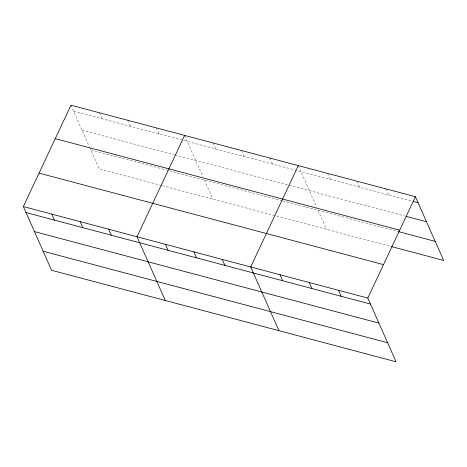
<?xml version="1.0" encoding="UTF-8"?>
<svg xmlns="http://www.w3.org/2000/svg" width="467" height="467" viewBox="0 0 467 467"><rect width="100%" height="100%" fill="white"/><g stroke="black" fill="none" stroke-linecap="round" stroke-linejoin="round"><path stroke-width="0.35" stroke-dasharray="2.33 1.75" d="M73.611 111.199L411.795 201.043M82.052 130.246L174.238 154.74M174.927 154.921L404.901 216.017M90.75 149.872L282.05 200.699M282.745 200.88L397.563 231.387M161.57 185.492L99.191 168.92L89.588 147.257M162.265 185.679L391.364 246.547M386.133 188.942L388.789 194.932M356.858 181.161L359.514 187.156M327.577 173.385L330.233 179.375M298.296 165.604L316.644 206.998M318.091 210.273L326.532 229.32M269.879 158.056L272.535 164.045M241.462 150.502L244.118 156.498M213.045 142.955L215.701 148.944M184.628 135.407L202.97 176.8M204.418 180.075L212.859 199.123M156.206 127.853L158.862 133.848M127.789 120.305L130.445 126.294M99.372 112.757L102.028 118.746M70.955 105.203L89.296 146.603"/><path stroke-width="0.7" d="M415.414 196.718L367.809 298.08L396.045 361.797L51.586 270.282L23.35 206.566L70.955 105.203L415.414 196.718L443.65 260.434L391.364 246.547M184.628 135.407L137.024 236.763L165.26 300.479M298.296 165.604L250.697 266.961L278.927 330.683M413.19 201.417L418.07 202.713M406.296 216.39L426.511 221.761M55.246 138.652L399.705 230.167M398.263 231.568L435.209 241.386M39.059 173.117L383.518 264.631M23.35 206.566L367.809 298.08M26.006 212.555L370.465 304.07M34.447 231.603L378.906 323.117M43.145 251.234L387.604 342.743M338.534 290.299L341.184 296.294M309.253 282.523L311.909 288.513M279.972 274.742L282.628 280.731M222.274 259.413L224.931 265.408M193.858 251.865L196.514 257.854M165.441 244.311L168.097 250.306M108.607 229.215L111.257 235.205M80.184 221.662L82.84 227.657M51.767 214.114L54.423 220.109"/></g></svg>
